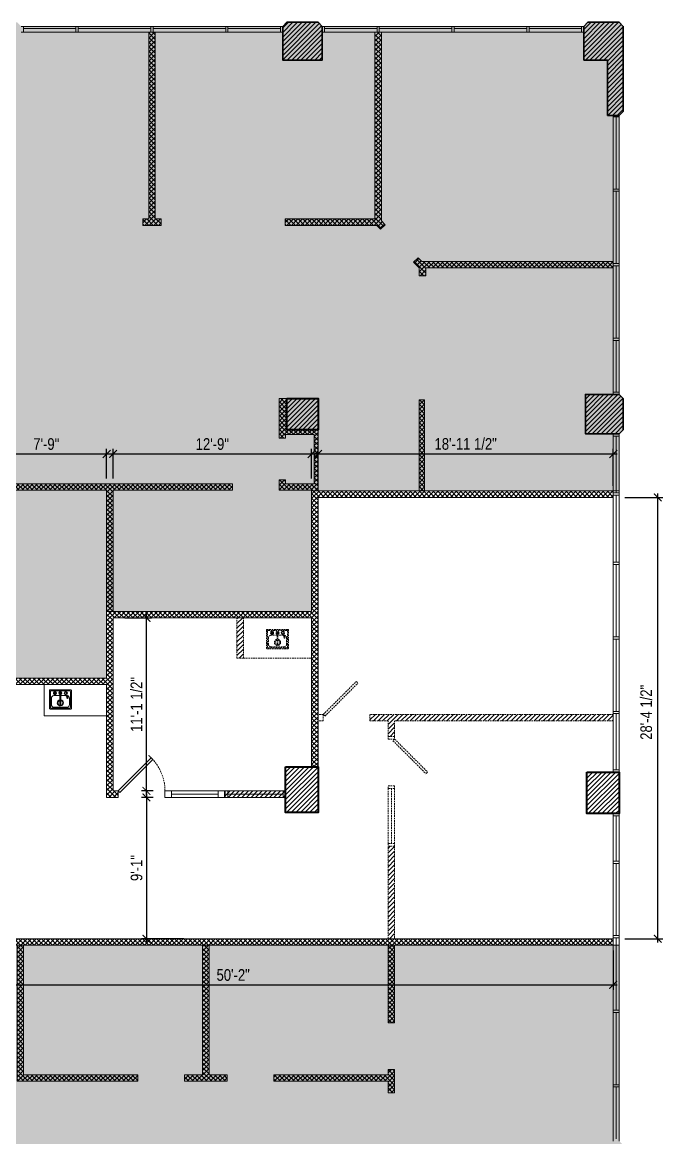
# Model space of a CAD drawing. Header units: inches. Extents: x 2034 to 5296, y 527 to 1995.
# Drawn here: x 2402 to 2896, y 1135 to 1995 of the extents above; entities that cross this region are included whole.
import ezdxf

# ---------------------------------------------------------------- set-up
doc = ezdxf.new("R2010")
doc.units = ezdxf.units.IN
doc.header["$LTSCALE"] = 5
doc.header["$MEASUREMENT"] = 0
doc.linetypes.add('HIDDEN', pattern=[0.375, 0.25, -0.125])
doc.layers.get('0').update_dxf_attribs({"linetype": 'CONTINUOUS', "lineweight": 5})
for name, color, linetype, lineweight in [('Annotations', 8, 'CONTINUOUS', 5), ('Drywalls', 7, 'CONTINUOUS', 20), ('Framing', 142, 'CONTINUOUS', 13), ('Hatches', 8, 'CONTINUOUS', 5), ('Projections', 157, 'HIDDEN', 5), ('Structure', 7, 'CONTINUOUS', 40), ('Viewed', 156, 'CONTINUOUS', 9), ('Walls', 7, 'CONTINUOUS', 35)]:
    doc.layers.add(name, color=color, linetype=linetype, lineweight=lineweight)
doc.layers.add('Demolished', color=7, linetype='HIDDEN', lineweight=5, true_color=0xfa0000)
doc.layers.add('Zones', color=7, linetype='CONTINUOUS', lineweight=5, true_color=0xe3e3e3, transparency=0.7)
doc.styles.get("Standard").update_dxf_attribs({"font": 'arial.ttf', "width": 0.8})
doc.dimstyles.new('ARCH', dxfattribs={"dimscale": 96, "dimtxt": 0.09375, "dimasz": 0.0625, "dimexe": 0.04, "dimexo": 0.09375, "dimgap": 0.03125, "dimtad": 1, "dimdec": 5, "dimrnd": 0.0625, "dimzin": 3, "dimdsep": 46, "dimlunit": 4, "dimtxsty": 'Standard', "dimblk": 'OBLIQUE', "dimblk1": 'ARCHTICK', "dimblk2": 'ARCHTICK', "dimsah": 1, "dimcen": 0.03125, "dimdle": 0.03125, "dimclrd": 256, "dimclre": 256, "dimclrt": 256, "dimazin": 0, "dimtfac": 1, "dimtmove": 2, "dimatfit": 3, "dimldrblk": 'ARO14', "dimfxl": 0.3, "dimfxlon": 1, "dimfrac": 2, "dimarcsym": 0})

# ---------------------------------------------------------------- blocks, each defined once
blk = doc.blocks.new('sink')
at = {"color": 0, "linetype": 'ByBlock', "lineweight": -2}
for p, q in [((-8, 0), (8, 0)), ((-8.5, -14.43), (-8.5, -0.5)), ((-7.75, -13.68), (-7.75, -1.25)), ((-7.25, -0.75), (7.25, -0.75)), ((-7, -11.43), (-7, -6.5)), ((-4.4, -4.5), (-0.35, -4.5)), ((-0.35, -2.56), (-0.35, -11.04)), ((0.4, -2.56), (0.4, -11.04)), ((0.4, -4.5), (5, -4.5)), ((3.78, -2.56), (3.78, -4.03)), ((3.78, -3.53), (4.65, -3.53)), ((3.78, -4.03), (4.65, -4.03)), ((3.95, -2.21), (3.95, -2.03)), ((3.95, -2.03), (4.48, -2.03)), ((4.4, -4.5), (4.53, -4.5)), ((4.48, -2.03), (4.48, -2.22)), ((4.65, -2.56), (4.65, -4.03)), ((7, -6.5), (7, -11.43)), ((7.75, -1.25), (7.75, -13.68)), ((8.5, -0.5), (8.5, -14.43)), ((8.01, -14.93), (-8.01, -14.93)), ((7.26, -14.18), (-7.26, -14.18)), ((5.01, -13.43), (-5.01, -13.43))]:
    blk.add_line(p, q, dxfattribs=at)
blk.add_circle((-5.41, -6.13), 0.562, dxfattribs=at)
for centre, radius, start, end in [((-8, -0.5), 0.5, 90, 180), ((-7.25, -1.25), 0.5, 90, 180), ((-5, -6.5), 2, 95.60748, 180), ((-6.66, -4.63), 1.44, 318, 357), ((-4.16, -2.56), 1.25, 274.04912, 180), ((-4.16, -2.56), 1.25, 180, 229.30036), ((-4.16, -2.56), 0.875, 285.19141, 180), ((-4.16, -2.56), 0.875, 180, 218.23153), ((-3.53, -5.75), 1.44, 144, 183), ((-9.66, -1.63), 6, 332, 349), ((0.03, -10), 2.38, 99.08469, 180), ((0.03, -10), 2.38, 180, 80.91525), ((0.03, -10), 1.88, 101.53692, 180), ((0.03, -10), 1.88, 180, 78.463), ((0.03, -2.56), 1.19, 289, 180), ((0.03, -2.56), 1.19, 180, 252), ((0.03, -2.56), 0.562, 0, 180), ((0.03, -2.56), 0.562, 180, 229), ((0.03, -2.56), 0.562, 180, 180.0000027777752), ((0.03, -2.56), 0.375, 0, 180), ((0.03, -2.56), 0.375, 180, 180.0000027777867), ((0.03, -2.56), 0.562, 312, 0), ((4.22, -2.56), 1.19, 291.61896, 180), ((4.22, -2.56), 1.19, 180, 248.38179), ((4.22, -2.56), 0.688, 309.52143, 180), ((4.22, -2.56), 0.688, 180, 230.47887), ((4.22, -2.56), 0.438, 126.7879, 180.13712), ((4.22, -2.56), 0.438, 0.00302, 52.51326), ((5, -6.5), 2, 0, 90), ((7.25, -1.25), 0.5, 0, 90), ((8, -0.5), 0.5, 0, 90), ((-8, -14.43), 0.5, 180, 270), ((-7.25, -13.68), 0.5, 180, 270), ((-5, -11.43), 2, 180, 270.41435), ((0.03, -10.25), 0.875, 244.62323, 295.37592), ((5, -11.43), 2, 270.41435, 0), ((7.25, -13.68), 0.5, 270, 0), ((8, -14.43), 0.5, 270, 0)]:
    blk.add_arc(centre, radius, start, end, dxfattribs=at)
for centre, major_axis, ratio, start_param, end_param in [((0.83, -5.83), (0, -7.24), 0.84608, 4.223697, 4.555309), ((-11.05, -1.55), (7.58, 0), 0.813102, -0.575959, -0.488692)]:
    blk.add_ellipse(centre, major_axis=major_axis, ratio=ratio, start_param=start_param, end_param=end_param, dxfattribs=at)
blk = doc.blocks.new('_ArchTick')
at = {"const_width": 0.15}
blk.add_lwpolyline([(-0.5, -0.5), (0.5, 0.5)], dxfattribs=at)
blk = doc.blocks.new('*D102')
at = {"layer": 'Annotations', "lineweight": -2}
for p, q in [((2502.94, 1397.41), (2493.82, 1397.41)), ((2497.66, 1400.41), (2497.66, 1285.41)), ((2526.46, 1288.41), (2493.82, 1288.41))]:
    blk.add_line(p, q, dxfattribs=at)
at = {"layer": 'Annotations', "lineweight": -2, "xscale": 6, "yscale": 6, "zscale": 6}
for p, rotation in [((2497.66, 1397.41), 90), ((2497.66, 1288.41), 270)]:
    blk.add_blockref('_ArchTick', p, dxfattribs=dict(at, rotation=rotation))
at = {"layer": 'Annotations', "insert": (2490.06, 1342.91), "char_height": 9, "attachment_point": 5, "rotation": 90}
blk.add_mtext('9\'-1"', dxfattribs=at)
blk = doc.blocks.new('_Oblique')
at = {"lineweight": -2}
blk.add_line((-0.5, -0.5), (0.5, 0.5), dxfattribs=at)
blk = doc.blocks.new('ARO14')
blk.add_line((0, 0), (-1.02, 0))
at = {"const_width": 0.0625}
blk.add_lwpolyline([(-0.77, 0.47), (0, 0), (-0.77, -0.47)], dxfattribs=at)
blk = doc.blocks.new('*D104')
at = {"layer": 'Annotations', "lineweight": -2}
for p, q in [((2468.94, 1662.41), (2627.94, 1662.41)), ((2471.94, 1643.46), (2471.94, 1666.25)), ((2624.94, 1643.46), (2624.94, 1666.25))]:
    blk.add_line(p, q, dxfattribs=at)
at = {"layer": 'Annotations', "lineweight": -2, "xscale": 6, "yscale": 6, "zscale": 6, "rotation": 180}
blk.add_blockref('_ArchTick', (2471.94, 1662.41), dxfattribs=at)
at = {"layer": 'Annotations', "lineweight": -2, "xscale": 6, "yscale": 6, "zscale": 6}
blk.add_blockref('_ArchTick', (2624.94, 1662.41), dxfattribs=at)
at = {"layer": 'Annotations', "insert": (2548.44, 1670), "char_height": 9, "attachment_point": 5}
blk.add_mtext('12\'-9"', dxfattribs=at)
blk = doc.blocks.new('*D105')
at = {"layer": 'Annotations', "lineweight": -2}
for p, q in [((2480.94, 1535.91), (2501.5, 1535.91)), ((2497.66, 1399.41), (2497.66, 1538.91)), ((2502.94, 1402.41), (2493.82, 1402.41))]:
    blk.add_line(p, q, dxfattribs=at)
at = {"layer": 'Annotations', "lineweight": -2, "xscale": 6, "yscale": 6, "zscale": 6}
for p, rotation in [((2497.66, 1535.91), 90), ((2497.66, 1402.41), 270)]:
    blk.add_blockref('_ArchTick', p, dxfattribs=dict(at, rotation=rotation))
at = {"layer": 'Annotations', "insert": (2490.01, 1469.16), "char_height": 9, "attachment_point": 5, "rotation": 90}
blk.add_mtext('11\'-1 1/2"', dxfattribs=at)
blk = doc.blocks.new('*D106')
at = {"layer": 'Annotations', "lineweight": -2}
for p, q in [((2866.44, 1628.91), (2895.6, 1628.91)), ((2891.76, 1285.41), (2891.76, 1631.91)), ((2866.44, 1288.41), (2895.6, 1288.41))]:
    blk.add_line(p, q, dxfattribs=at)
at = {"layer": 'Annotations', "lineweight": -2, "xscale": 6, "yscale": 6, "zscale": 6}
for p, rotation in [((2891.76, 1628.91), 90), ((2891.76, 1288.41), 270)]:
    blk.add_blockref('_ArchTick', p, dxfattribs=dict(at, rotation=rotation))
at = {"layer": 'Annotations', "insert": (2882.87, 1463.08), "char_height": 9, "attachment_point": 5, "rotation": 90}
blk.add_mtext('28\'-4 1/2"', dxfattribs=at)
blk = doc.blocks.new('*D107')
at = {"layer": 'Annotations', "lineweight": -2}
for p, q in [((2626.94, 1662.41), (2860.44, 1662.41)), ((2629.94, 1637.91), (2629.94, 1666.25)), ((2857.44, 1637.91), (2857.44, 1666.25))]:
    blk.add_line(p, q, dxfattribs=at)
at = {"layer": 'Annotations', "lineweight": -2, "xscale": 6, "yscale": 6, "zscale": 6, "rotation": 180}
blk.add_blockref('_ArchTick', (2629.94, 1662.41), dxfattribs=at)
at = {"layer": 'Annotations', "lineweight": -2, "xscale": 6, "yscale": 6, "zscale": 6}
blk.add_blockref('_ArchTick', (2857.44, 1662.41), dxfattribs=at)
at = {"layer": 'Annotations', "insert": (2743.69, 1670.06), "char_height": 9, "attachment_point": 5}
blk.add_mtext('18\'-11 1/2"', dxfattribs=at)
blk = doc.blocks.new('*D108')
at = {"layer": 'Annotations', "lineweight": -2}
for p, q in [((2255.44, 1279.41), (2255.44, 1248.95)), ((2857.44, 1279.41), (2857.44, 1248.95)), ((2252.44, 1252.79), (2860.44, 1252.79))]:
    blk.add_line(p, q, dxfattribs=at)
at = {"layer": 'Annotations', "lineweight": -2, "xscale": 6, "yscale": 6, "zscale": 6, "rotation": 180}
blk.add_blockref('_ArchTick', (2255.44, 1252.79), dxfattribs=at)
at = {"layer": 'Annotations', "lineweight": -2, "xscale": 6, "yscale": 6, "zscale": 6}
blk.add_blockref('_ArchTick', (2857.44, 1252.79), dxfattribs=at)
at = {"layer": 'Annotations', "insert": (2564.5, 1260.39), "char_height": 9, "attachment_point": 5}
blk.add_mtext('50\'-2"', dxfattribs=at)
blk = doc.blocks.new('*D109')
at = {"layer": 'Annotations', "lineweight": -2}
for p, q in [((2370.94, 1662.41), (2469.94, 1662.41)), ((2373.94, 1633.61), (2373.94, 1666.25)), ((2466.94, 1643.46), (2466.94, 1666.25))]:
    blk.add_line(p, q, dxfattribs=at)
at = {"layer": 'Annotations', "lineweight": -2, "xscale": 6, "yscale": 6, "zscale": 6, "rotation": 180}
blk.add_blockref('_ArchTick', (2373.94, 1662.41), dxfattribs=at)
at = {"layer": 'Annotations', "lineweight": -2, "xscale": 6, "yscale": 6, "zscale": 6}
blk.add_blockref('_ArchTick', (2466.94, 1662.41), dxfattribs=at)
at = {"layer": 'Annotations', "insert": (2420.44, 1670), "char_height": 9, "attachment_point": 5}
blk.add_mtext('7\'-9"', dxfattribs=at)

msp = doc.modelspace()

# ---------------------------------------------------------------- hatches: boundary and pattern name
at = {"layer": 'Demolished'}
h = msp.add_hatch(dxfattribs=at)
h.set_pattern_fill('ANSI31', color=256, scale=20, style=0)
h.paths.add_polyline_path([(2572.443411, 1504.907518), (2572.443411, 1535.907518), (2567.443411, 1535.907518), (2567.443411, 1504.907518)])
h = msp.add_hatch(dxfattribs=at)
h.set_pattern_fill('ANSI31', color=256, scale=20, style=0)
h.paths.add_polyline_path([(2857.443411, 1456.407518), (2857.443411, 1461.407518), (2669.943411, 1461.407518), (2669.943411, 1456.407518), (2683.943411, 1456.407518), (2683.943411, 1444.407518), (2688.943411, 1444.407518), (2688.943411, 1456.407518)])
h = msp.add_hatch(dxfattribs=at)
h.set_pattern_fill('ANSI31', color=256, scale=20, style=0)
h.paths.add_polyline_path([(2604.943411, 1397.407518), (2604.943411, 1402.407518), (2558.307372, 1402.407518), (2558.307372, 1397.407518)])
h = msp.add_hatch(dxfattribs=at)
h.set_pattern_fill('ANSI31', color=256, scale=20, style=0)
h.paths.add_polyline_path([(2688.943411, 1288.407518), (2688.943411, 1359.771479), (2683.943411, 1359.771479), (2683.943411, 1288.407518)])
at = {"layer": 'Hatches'}
h = msp.add_hatch(dxfattribs=at)
h.set_pattern_fill('ANSI31', color=256, scale=20, style=0)
h.paths.add_polyline_path([(2629.943411, 1995.396479), (2633.125391, 1992.214498), (2633.125391, 1966.214498), (2602.76143, 1966.214498), (2602.76143, 1992.214498), (2605.943411, 1995.396479)])
h = msp.add_hatch(dxfattribs=at)
h.set_pattern_fill('ANSI31', color=256, scale=20, style=0)
h.paths.add_polyline_path([(2852.943411, 1923.532518), (2861.943411, 1923.532518), (2865.125391, 1926.714498), (2865.125391, 1992.214498), (2861.943411, 1995.396479), (2837.943411, 1995.396479), (2834.76143, 1992.214498), (2834.76143, 1966.214498), (2852.943411, 1966.214498)])
h = msp.add_hatch(dxfattribs=at)
h.set_pattern_fill('ANSI37', color=256, scale=20, style=0)
h.paths.add_polyline_path([(2504.38643, 1987.714498), (2504.38643, 1843.714498), (2508.88643, 1843.714498), (2508.88643, 1838.714498), (2494.88643, 1838.714498), (2494.88643, 1843.714498), (2499.38643, 1843.714498), (2499.38643, 1987.714498)])
h = msp.add_hatch(dxfattribs=at)
h.set_pattern_fill('ANSI37', color=256, scale=20, style=0)
h.paths.add_polyline_path([(2673.750391, 1987.714498), (2673.750391, 1843.714498), (2604.539921, 1843.714498), (2604.539921, 1838.714498), (2675.13643, 1838.714498), (2678.118979, 1835.73195), (2681.654513, 1839.267483), (2678.750391, 1842.171605), (2678.750391, 1987.714498)])
h = msp.add_hatch(dxfattribs=at)
h.set_pattern_fill('ANSI37', color=256, scale=20, style=0)
h.paths.add_polyline_path([(2857.443411, 1810.907518), (2710.014479, 1810.907518), (2707.110357, 1813.811639), (2703.574823, 1810.276105), (2707.943411, 1805.907518), (2707.943411, 1799.907518), (2712.943411, 1799.907518), (2712.943411, 1805.907518), (2857.443411, 1805.907518)])
h = msp.add_hatch(dxfattribs=at)
h.set_pattern_fill('ANSI37', color=256, scale=20, style=0)
h.paths.add_polyline_path([(2624.943411, 1420.907518), (2624.943411, 1535.907518), (2558.937891, 1535.907518), (2471.943411, 1535.907518), (2471.943411, 1402.407518), (2475.943411, 1402.407518), (2475.943411, 1397.407518), (2466.943411, 1397.407518), (2466.943411, 1484.407518), (2255.443411, 1484.407518), (2255.443411, 1489.407518), (2466.943411, 1489.407518), (2466.943411, 1634.464498), (2378.625391, 1634.464498), (2378.625391, 1639.464498), (2563.943411, 1639.464498), (2563.943411, 1634.464498), (2471.943411, 1634.464498), (2471.943411, 1540.907518), (2624.943411, 1540.907518), (2624.943411, 1634.464498), (2599.943411, 1634.464498), (2599.943411, 1642.464498), (2604.943411, 1642.464498), (2604.943411, 1639.464498), (2626.943411, 1639.464498), (2626.943411, 1677.464498), (2604.943411, 1677.464498), (2604.943411, 1674.464498), (2599.943411, 1674.464498), (2599.943411, 1705.100537), (2605.943411, 1705.100537), (2605.943411, 1681.100537), (2629.943411, 1681.100537), (2629.943411, 1633.907518), (2707.943411, 1633.907518), (2707.943411, 1704.254028), (2711.943411, 1704.254028), (2711.943411, 1633.907518), (2857.443411, 1633.907518), (2857.443411, 1628.907518), (2629.943411, 1628.907518), (2629.943411, 1535.907518), (2629.943411, 1420.907518)])
h.paths.add_polyline_path([(2285.943411, 1639.464498), (2340.443411, 1639.464498), (2340.443411, 1634.464498), (2285.943411, 1634.464498)], flags=17)
h.paths.add_polyline_path([(2558.307372, 1397.407518), (2557.943411, 1397.407518), (2557.943411, 1402.407518), (2558.307372, 1402.407518)], flags=17)
h = msp.add_hatch(dxfattribs=at)
h.set_pattern_fill('ANSI31', color=256, scale=20, style=0)
h.paths.add_polyline_path([(2605.943411, 1705.100537), (2629.943411, 1705.100537), (2629.943411, 1681.100537), (2605.943411, 1681.100537)])
h = msp.add_hatch(dxfattribs=at)
h.set_pattern_fill('ANSI31', color=256, scale=20, style=0)
h.paths.add_polyline_path([(2861.943411, 1677.918557), (2835.943411, 1677.918557), (2835.943411, 1708.282518), (2861.943411, 1708.282518), (2865.125391, 1705.100537), (2865.125391, 1681.100537)])
h = msp.add_hatch(dxfattribs=at)
h.set_pattern_fill('ANSI31', color=256, scale=20, style=0)
h.paths.add_polyline_path([(2604.943411, 1420.907518), (2629.943411, 1420.907518), (2629.943411, 1385.907518), (2604.943411, 1385.907518)])
h = msp.add_hatch(dxfattribs=at)
h.set_pattern_fill('ANSI31', color=256, scale=20, style=0)
h.paths.add_polyline_path([(2837.193411, 1416.907518), (2861.943411, 1416.907518), (2861.943411, 1384.907518), (2837.193411, 1384.907518)])
h = msp.add_hatch(dxfattribs=at)
h.set_pattern_fill('ANSI37', color=256, scale=20, style=0)
h.paths.add_polyline_path([(2255.443411, 1288.407518), (2683.943411, 1288.407518), (2857.443411, 1288.407518), (2857.443411, 1283.407518), (2688.943411, 1283.407518), (2688.943411, 1223.407518), (2683.943411, 1223.407518), (2683.943411, 1283.407518), (2545.943411, 1283.407518), (2545.943411, 1183.407518), (2559.943411, 1183.407518), (2559.943411, 1178.407518), (2526.943411, 1178.407518), (2526.943411, 1183.407518), (2540.943411, 1183.407518), (2540.943411, 1283.407518), (2402.943411, 1283.407518), (2402.943411, 1183.407518), (2490.943411, 1183.407518), (2490.943411, 1178.407518), (2397.943411, 1178.407518), (2397.943411, 1283.407518), (2255.443411, 1283.407518)])
h = msp.add_hatch(dxfattribs=at)
h.set_pattern_fill('ANSI37', color=256, scale=20, style=0)
h.paths.add_polyline_path([(2595.943411, 1183.407518), (2595.943411, 1178.407518), (2683.943411, 1178.407518), (2683.943411, 1169.600537), (2688.943411, 1169.600537), (2688.943411, 1187.407518), (2683.943411, 1187.407518), (2683.943411, 1183.407518)])
at = {"layer": 'Zones'}
msp.add_hatch(color=256, dxfattribs=at).paths.add_polyline_path([(2034.440363, 1920.678964), (2037.975896, 1924.214498), (2136.57945, 1924.214498), (2136.57945, 1992.214498), (2139.76143, 1995.396479), (2163.76143, 1995.396479), (2166.943411, 1992.214498), (2370.76143, 1992.214498), (2373.943411, 1995.396479), (2397.943411, 1995.396479), (2401.125391, 1992.214498), (2602.76143, 1992.214498), (2605.943411, 1995.396479), (2629.943411, 1995.396479), (2633.125391, 1992.214498), (2834.76143, 1992.214498), (2837.943411, 1995.396479), (2861.943411, 1995.396479), (2865.125391, 1992.214498), (2865.125391, 1926.714498), (2861.943411, 1923.532518), (2861.943411, 1708.282518), (2865.125391, 1705.100537), (2865.125391, 1681.100537), (2861.943411, 1677.918557), (2861.943411, 1633.907518), (2624.943411, 1633.907518), (2624.943411, 1540.907518), (2466.943411, 1540.907518), (2466.943411, 1489.407518), (2250.443411, 1489.407518), (2250.443411, 1283.407518), (2861.943411, 1283.407518), (2861.943411, 1132.282518), (2865.125391, 1129.100537), (2865.125391, 1105.100537), (2861.943411, 1101.918557), (2861.943411, 844.282518), (2865.125391, 841.100537), (2865.125391, 817.100537), (2861.943411, 813.918557), (2861.943411, 529.986576), (2633.125391, 529.986576), (2629.943411, 526.804596), (2605.943411, 526.804596), (2602.76143, 529.986576), (2401.125391, 529.986576), (2397.943411, 526.804596), (2373.943411, 526.804596), (2370.76143, 529.986576), (2166.943411, 529.986576), (2163.76143, 526.804596), (2139.76143, 526.804596), (2136.57945, 529.986576), (2136.57945, 597.872615), (2127.505911, 597.872615), (2124.32393, 601.054596), (2064.804324, 601.054596), (2061.622343, 597.519062), (2037.622343, 597.519062), (2034.440363, 600.701042)])

# ---------------------------------------------------------------- linework, layer by layer
at = {"layer": 'Demolished'}
for p, q in [((2572.443411, 1535.907518), (2567.443411, 1535.907518)), ((2567.443411, 1504.907518), (2567.443411, 1535.907518)), ((2572.443411, 1504.907518), (2572.443411, 1535.907518)), ((2572.443411, 1504.907518), (2567.443411, 1504.907518)), ((2572.443411, 1504.907518), (2624.943411, 1504.907518)), ((2633.943411, 1461.407518), (2659.399255, 1486.863362)), ((2635.216203, 1460.134726), (2660.672047, 1485.59057)), ((2659.399255, 1486.863362), (2660.672047, 1485.59057)), ((2633.943411, 1461.407518), (2629.943411, 1461.407518)), ((2633.943411, 1456.407518), (2629.943411, 1456.407518)), ((2633.943411, 1461.407518), (2633.943411, 1456.407518)), ((2633.943411, 1461.407518), (2635.216203, 1460.134726)), ((2669.943411, 1461.407518), (2669.943411, 1456.407518)), ((2857.443411, 1461.407518), (2669.943411, 1461.407518)), ((2683.943411, 1456.407518), (2669.943411, 1456.407518)), ((2857.443411, 1456.407518), (2688.943411, 1456.407518)), ((2857.443411, 1461.407518), (2857.443411, 1456.407518)), ((2688.943411, 1442.407518), (2687.670619, 1441.134726)), ((2687.670619, 1441.134726), (2713.126463, 1415.678881)), ((2688.943411, 1442.407518), (2714.399255, 1416.951674)), ((2629.943411, 1420.907518), (2624.943411, 1420.907518)), ((2714.399255, 1416.951674), (2713.126463, 1415.678881)), ((2683.943411, 1404.407518), (2683.943411, 1361.771479)), ((2686.443411, 1404.407518), (2686.443411, 1361.771479)), ((2688.943411, 1361.771479), (2688.943411, 1404.407518)), ((2688.943411, 1288.407518), (2683.943411, 1288.407518))]:
    msp.add_line(p, q, dxfattribs=at)
for points in [[(2683.943411, 1444.407518), (2683.943411, 1456.407518)], [(2688.943411, 1444.407518), (2688.943411, 1456.407518)], [(2683.943411, 1444.407518), (2688.943411, 1444.407518)], [(2683.943411, 1288.407518), (2683.943411, 1359.771479), (2688.943411, 1359.771479), (2688.943411, 1288.407518)]]:
    msp.add_lwpolyline(points, dxfattribs=at)
for points in [[(2683.943411, 1444.407518), (2688.943411, 1444.407518), (2688.943411, 1442.407518), (2683.943411, 1442.407518)], [(2683.943411, 1406.407518), (2688.943411, 1406.407518), (2688.943411, 1404.407518), (2683.943411, 1404.407518)], [(2683.943411, 1359.771479), (2688.943411, 1359.771479), (2688.943411, 1361.771479), (2683.943411, 1361.771479)]]:
    msp.add_lwpolyline(points, close=True, dxfattribs=at)
at = {"layer": 'Demolished', "flags": 128}
msp.add_lwpolyline([(2558.307372, 1402.407518), (2558.307372, 1397.407518), (2604.943411, 1397.407518), (2604.943411, 1402.407518)], close=True, dxfattribs=at)
at = {"layer": 'Drywalls'}
for points in [[(2504.38643, 1987.714498), (2504.38643, 1843.714498), (2508.88643, 1843.714498), (2508.88643, 1838.714498), (2494.88643, 1838.714498), (2494.88643, 1843.714498), (2499.38643, 1843.714498), (2499.38643, 1987.714498)], [(2673.750391, 1987.714498), (2673.750391, 1843.714498), (2604.539921, 1843.714498), (2604.539921, 1838.714498), (2675.13643, 1838.714498), (2678.118979, 1835.73195), (2681.654513, 1839.267483), (2678.750391, 1842.171605), (2678.750391, 1987.714498)], [(2857.443411, 1810.907518), (2710.014479, 1810.907518), (2707.110357, 1813.811639), (2703.574823, 1810.276105), (2707.943411, 1805.907518), (2707.943411, 1799.907518), (2712.943411, 1799.907518), (2712.943411, 1805.907518), (2857.443411, 1805.907518)], [(2558.307372, 1397.407518), (2557.943411, 1397.407518), (2557.943411, 1402.407518), (2558.307372, 1402.407518)], [(2255.443411, 1288.407518), (2683.943411, 1288.407518), (2857.443411, 1288.407518), (2857.443411, 1283.407518), (2688.943411, 1283.407518), (2688.943411, 1223.407518), (2683.943411, 1223.407518), (2683.943411, 1283.407518), (2545.943411, 1283.407518), (2545.943411, 1183.407518), (2559.943411, 1183.407518), (2559.943411, 1178.407518), (2526.943411, 1178.407518), (2526.943411, 1183.407518), (2540.943411, 1183.407518), (2540.943411, 1283.407518), (2402.943411, 1283.407518), (2402.943411, 1183.407518), (2490.943411, 1183.407518), (2490.943411, 1178.407518), (2397.943411, 1178.407518), (2397.943411, 1283.407518), (2255.443411, 1283.407518)], [(2595.943411, 1183.407518), (2595.943411, 1178.407518), (2683.943411, 1178.407518), (2683.943411, 1169.600537), (2688.943411, 1169.600537), (2688.943411, 1187.407518), (2683.943411, 1187.407518), (2683.943411, 1183.407518)]]:
    msp.add_lwpolyline(points, close=True, dxfattribs=at)
at = {"layer": 'Drywalls', "flags": 128}
for points in [[(2378.625391, 1639.464498), (2563.943411, 1639.464498), (2563.943411, 1634.464498), (2471.943411, 1634.464498), (2471.943411, 1540.907518), (2624.943411, 1540.907518), (2624.943411, 1634.464498), (2599.943411, 1634.464498), (2599.943411, 1642.464498), (2604.943411, 1642.464498), (2604.943411, 1639.464498), (2626.943411, 1639.464498), (2626.943411, 1677.464498), (2604.943411, 1677.464498), (2604.943411, 1674.464498), (2599.943411, 1674.464498), (2599.943411, 1705.100537), (2605.943411, 1705.100537), (2605.943411, 1681.100537), (2629.943411, 1681.100537), (2629.943411, 1633.907518), (2707.943411, 1633.907518), (2707.943411, 1704.254028), (2711.943411, 1704.254028), (2711.943411, 1633.907518), (2857.443411, 1633.907518), (2857.443411, 1628.907518), (2629.943411, 1628.907518), (2629.943411, 1535.907518), (2629.943411, 1420.907518), (2624.943411, 1420.907518), (2624.943411, 1535.907518), (2558.937891, 1535.907518), (2471.943411, 1535.907518), (2471.943411, 1402.407518), (2475.943411, 1402.407518), (2475.943411, 1397.407518), (2466.943411, 1397.407518), (2466.943411, 1484.407518), (2255.443411, 1484.407518)], [(2255.443411, 1489.407518), (2466.943411, 1489.407518), (2466.943411, 1634.464498), (2378.625391, 1634.464498)]]:
    msp.add_lwpolyline(points, dxfattribs=at)
at = {"layer": 'Framing'}
for p, q in [((2402.875391, 1987.714498), (2402.875391, 1992.214498)), ((2443.26143, 1990.714498), (2402.875391, 1990.714498)), ((2443.26143, 1992.214498), (2443.26143, 1987.714498)), ((2445.01143, 1992.214498), (2445.01143, 1987.714498)), ((2501.01143, 1990.714498), (2445.01143, 1990.714498)), ((2501.01143, 1992.214498), (2501.01143, 1987.714498)), ((2502.76143, 1992.214498), (2502.76143, 1987.714498)), ((2558.76143, 1990.714498), (2502.76143, 1990.714498)), ((2558.76143, 1992.214498), (2558.76143, 1987.714498)), ((2560.51143, 1992.214498), (2560.51143, 1987.714498)), ((2601.01143, 1990.714498), (2560.51143, 1990.714498)), ((2601.01143, 1992.214498), (2601.01143, 1987.714498)), ((2634.875391, 1992.214498), (2634.875391, 1987.714498)), ((2634.875391, 1990.714498), (2675.375391, 1990.714498)), ((2675.375391, 1992.214498), (2675.375391, 1987.714498)), ((2677.125391, 1992.214498), (2677.125391, 1987.714498)), ((2677.125391, 1990.714498), (2733.125391, 1990.714498)), ((2733.125391, 1992.214498), (2733.125391, 1987.714498)), ((2734.875391, 1992.214498), (2734.875391, 1987.714498)), ((2734.875391, 1990.714498), (2790.875391, 1990.714498)), ((2790.875391, 1992.214498), (2790.875391, 1987.714498)), ((2792.625391, 1992.214498), (2792.625391, 1987.714498)), ((2792.625391, 1990.714498), (2833.01143, 1990.714498)), ((2833.01143, 1987.714498), (2833.01143, 1992.214498)), ((2861.943411, 1922.532518), (2857.443411, 1922.532518)), ((2859.693411, 1922.532518), (2859.693411, 1866.782518)), ((2861.943411, 1866.782518), (2857.443411, 1866.782518)), ((2861.943411, 1865.032518), (2857.443411, 1865.032518)), ((2859.693411, 1865.032518), (2859.693411, 1809.282518)), ((2861.943411, 1809.282518), (2857.443411, 1809.282518)), ((2861.943411, 1807.532518), (2857.443411, 1807.532518)), ((2859.693411, 1807.532518), (2859.693411, 1751.782518)), ((2861.943411, 1751.782518), (2857.443411, 1751.782518)), ((2861.943411, 1750.032518), (2857.443411, 1750.032518)), ((2859.693411, 1750.032518), (2859.693411, 1710.032518)), ((2861.943411, 1710.032518), (2857.443411, 1710.032518)), ((2861.943411, 1676.168557), (2857.443411, 1676.168557)), ((2859.693411, 1676.168557), (2859.693411, 1632.282518)), ((2861.943411, 1632.282518), (2857.443411, 1632.282518)), ((2861.943411, 1630.532518), (2857.443411, 1630.532518)), ((2859.693411, 1630.532518), (2859.693411, 1578.782518)), ((2861.943411, 1578.782518), (2857.443411, 1578.782518)), ((2861.943411, 1577.032518), (2857.443411, 1577.032518)), ((2859.693411, 1577.032518), (2859.693411, 1521.282518)), ((2861.943411, 1521.282518), (2857.443411, 1521.282518)), ((2861.943411, 1519.532518), (2857.443411, 1519.532518)), ((2859.693411, 1519.532518), (2859.693411, 1463.782518)), ((2861.943411, 1463.782518), (2857.443411, 1463.782518)), ((2861.943411, 1462.032518), (2857.443411, 1462.032518)), ((2859.693411, 1462.032518), (2859.693411, 1418.657518)), ((2475.943411, 1402.407518), (2501.399255, 1427.863362)), ((2477.216203, 1401.134726), (2502.672047, 1426.59057)), ((2501.399255, 1427.863362), (2502.672047, 1426.59057)), ((2861.943411, 1418.657518), (2857.443411, 1418.657518)), ((2475.943411, 1402.407518), (2477.216203, 1401.134726)), ((2511.943411, 1397.407518), (2511.943411, 1402.407518)), ((2511.943411, 1402.407518), (2516.943411, 1402.407518)), ((2511.943411, 1397.407518), (2516.943411, 1397.407518)), ((2516.943411, 1397.407518), (2516.943411, 1402.407518)), ((2552.943411, 1399.907518), (2516.943411, 1399.907518)), ((2552.943411, 1397.407518), (2552.943411, 1402.407518)), ((2552.943411, 1402.407518), (2557.943411, 1402.407518)), ((2552.943411, 1397.407518), (2557.943411, 1397.407518)), ((2560.307372, 1399.907518), (2602.943411, 1399.907518)), ((2861.943411, 1383.157518), (2857.443411, 1383.157518)), ((2859.693411, 1383.157518), (2859.693411, 1348.282518)), ((2861.943411, 1348.282518), (2857.443411, 1348.282518)), ((2861.943411, 1346.532518), (2857.443411, 1346.532518)), ((2859.693411, 1346.532518), (2859.693411, 1290.782518)), ((2861.943411, 1290.782518), (2857.443411, 1290.782518)), ((2861.943411, 1289.032518), (2857.443411, 1289.032518)), ((2859.693411, 1289.032518), (2859.693411, 1233.282518)), ((2861.943411, 1233.282518), (2857.443411, 1233.282518)), ((2861.943411, 1231.532518), (2857.443411, 1231.532518)), ((2859.693411, 1231.532518), (2859.693411, 1175.782518)), ((2861.943411, 1175.782518), (2857.443411, 1175.782518)), ((2861.943411, 1174.032518), (2857.443411, 1174.032518)), ((2859.693411, 1174.032518), (2859.693411, 1134.032518))]:
    msp.add_line(p, q, dxfattribs=at)
at = {"layer": 'Framing', "flags": 128}
for points in [[(2558.307372, 1397.407518), (2558.307372, 1402.407518), (2560.307372, 1402.407518), (2560.307372, 1397.407518)], [(2604.943411, 1397.407518), (2604.943411, 1402.407518), (2602.943411, 1402.407518), (2602.943411, 1397.407518)]]:
    msp.add_lwpolyline(points, close=True, dxfattribs=at)
at = {"layer": 'Projections'}
msp.add_arc((2475.943411, 1402.407518), 36, 0, 50.194428908, dxfattribs=at)
at = {"layer": 'Structure'}
for points in [[(2605.943411, 1705.100537), (2629.943411, 1705.100537), (2629.943411, 1681.100537), (2605.943411, 1681.100537)], [(2604.943411, 1420.907518), (2629.943411, 1420.907518), (2629.943411, 1385.907518), (2604.943411, 1385.907518)], [(2837.193411, 1416.907518), (2861.943411, 1416.907518), (2861.943411, 1384.907518), (2837.193411, 1384.907518)]]:
    msp.add_lwpolyline(points, close=True, dxfattribs=at)
at = {"layer": 'Viewed'}
for p, q in [((2602.76143, 1992.214498), (2401.125391, 1992.214498)), ((2633.125391, 1992.214498), (2834.76143, 1992.214498)), ((2602.76143, 1987.714498), (2401.125391, 1987.714498)), ((2633.125391, 1987.714498), (2834.76143, 1987.714498)), ((2857.443411, 1708.282518), (2857.443411, 1923.532518)), ((2861.943411, 1708.282518), (2861.943411, 1923.532518)), ((2857.443411, 1416.907518), (2857.443411, 1677.918557)), ((2861.943411, 1416.907518), (2861.943411, 1677.918557)), ((2552.943411, 1402.407518), (2516.943411, 1402.407518)), ((2516.943411, 1397.407518), (2552.943411, 1397.407518)), ((2602.943411, 1402.407518), (2560.307372, 1402.407518)), ((2560.307372, 1397.407518), (2602.943411, 1397.407518)), ((2857.443411, 1132.282518), (2857.443411, 1384.907518)), ((2861.943411, 1132.282518), (2861.943411, 1384.907518))]:
    msp.add_line(p, q, dxfattribs=at)
msp.add_lwpolyline([(2466.943411, 1484.407518), (2466.943411, 1460.407518), (2418.943411, 1460.407518), (2418.943411, 1484.407518)], close=True, dxfattribs=at)
at = {"layer": 'Walls'}
for points in [[(2629.943411, 1995.396479), (2633.125391, 1992.214498), (2633.125391, 1966.214498), (2602.76143, 1966.214498), (2602.76143, 1992.214498), (2605.943411, 1995.396479)], [(2852.943411, 1923.532518), (2861.943411, 1923.532518), (2865.125391, 1926.714498), (2865.125391, 1992.214498), (2861.943411, 1995.396479), (2837.943411, 1995.396479), (2834.76143, 1992.214498), (2834.76143, 1966.214498), (2852.943411, 1966.214498)], [(2861.943411, 1677.918557), (2835.943411, 1677.918557), (2835.943411, 1708.282518), (2861.943411, 1708.282518), (2865.125391, 1705.100537), (2865.125391, 1681.100537)]]:
    msp.add_lwpolyline(points, close=True, dxfattribs=at)
at = {"layer": 'Zones'}
for points in [[(2401.125391, 1992.214498), (2602.76143, 1992.214498), (2605.943411, 1995.396479), (2629.943411, 1995.396479), (2633.125391, 1992.214498), (2834.76143, 1992.214498), (2837.943411, 1995.396479), (2861.943411, 1995.396479), (2865.125391, 1992.214498), (2865.125391, 1926.714498), (2861.943411, 1923.532518), (2861.943411, 1708.282518), (2865.125391, 1705.100537), (2865.125391, 1681.100537), (2861.943411, 1677.918557), (2861.943411, 1633.907518), (2624.943411, 1633.907518), (2624.943411, 1540.907518), (2466.943411, 1540.907518), (2466.943411, 1489.407518), (2250.443411, 1489.407518)], [(2250.443411, 1283.407518), (2861.943411, 1283.407518), (2861.943411, 1132.282518)]]:
    msp.add_lwpolyline(points, dxfattribs=at)

# ---------------------------------------------------------------- block references
at = {"layer": 'Demolished', "xscale": -1, "rotation": 359.9999999970818}
msp.add_blockref('sink', (2598.693411, 1527.019834), dxfattribs=at)
at = {"layer": 'Viewed', "xscale": -1, "rotation": 359.9999999970818}
msp.add_blockref('sink', (2431.354377, 1480.423837), dxfattribs=at)

# ---------------------------------------------------------------- dimensions: what is measured, and where the dimension line sits
at = {"layer": 'Annotations'}
for base, p1, p2, picture, middle in [((2857.443411, 1662.405501), (2629.943411, 1628.907518), (2857.443411, 1628.907518), '*D107', (2743.693411, 1670.05898)), ((2466.943411, 1662.405501), (2373.943411, 1484.407518), (2466.943411, 1634.464498), '*D109', (2420.443411, 1670.000658)), ((2624.943411, 1662.405501), (2471.943411, 1634.464498), (2624.943411, 1634.464498), '*D104', (2548.443411, 1670.000658))]:
    dim = msp.add_linear_dim(base=base, p1=p1, p2=p2, dimstyle='ARCH', dxfattribs=at)
    dim.commit()
    dim.dimension.update_dxf_attribs({"geometry": picture, "text_midpoint": middle})
dim = msp.add_linear_dim(base=(2891.758098, 1628.907518), p1=(2857.443411, 1288.407518), p2=(2857.443411, 1628.907518), angle=90, dimstyle='ARCH', dxfattribs=at)
dim.commit()
dim.dimension.update_dxf_attribs({"geometry": '*D106', "text_midpoint": (2882.87026, 1463.081668), "dimtype": 160})
for base, p1, p2, picture, middle in [((2497.659978, 1535.907518), (2511.943411, 1402.407518), (2471.943411, 1535.907518), '*D105', (2490.006499, 1469.157518)), ((2497.659978, 1288.407518), (2511.943411, 1397.407518), (2558.943411, 1288.407518), '*D102', (2490.064821, 1342.907518))]:
    dim = msp.add_linear_dim(base=base, p1=p1, p2=p2, angle=90, dimstyle='ARCH', dxfattribs=at)
    dim.commit()
    dim.dimension.update_dxf_attribs({"geometry": picture, "text_midpoint": middle})
dim = msp.add_linear_dim(base=(2857.443411, 1252.792571), p1=(2255.443411, 1288.407518), p2=(2857.443411, 1288.407518), dimstyle='ARCH', dxfattribs=at)
dim.commit()
dim.dimension.update_dxf_attribs({"geometry": '*D108', "text_midpoint": (2564.499286, 1260.387728), "dimtype": 160})

doc.saveas('drawing.dxf')
